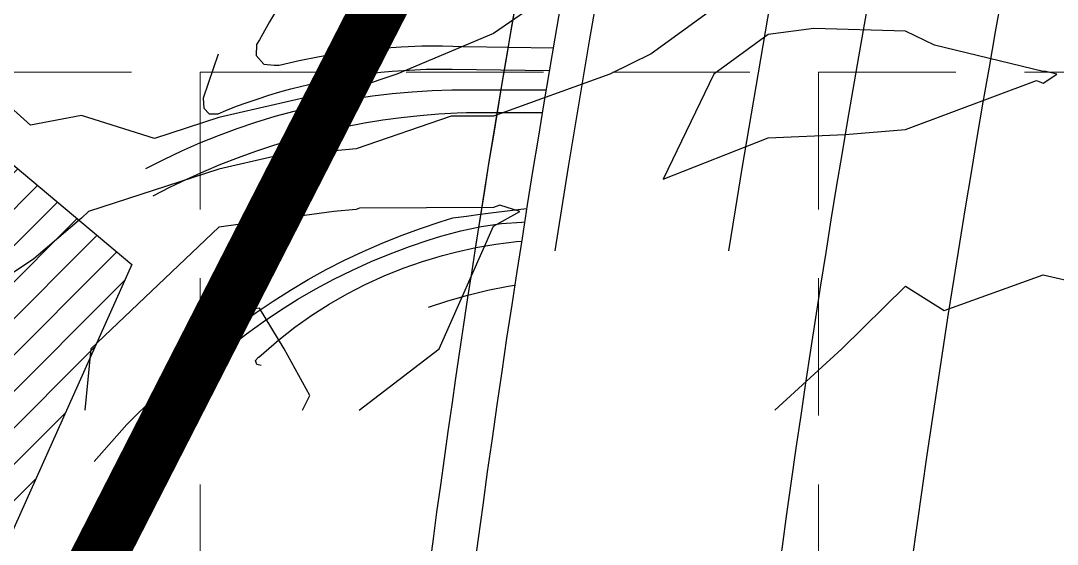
# Model space of a CAD drawing. Header units: inches. Extents: x 2468858 to 2474627, y 7110391 to 7114000.
# Drawn here: x 2473516.7 to 2473667.6, y 7112216.5 to 7112292.7 of the extents above; entities that cross this region are included whole.
import ezdxf

# ---------------------------------------------------------------- set-up
doc = ezdxf.new("R2010")
doc.units = ezdxf.units.IN
doc.header["$MEASUREMENT"] = 0
doc.linetypes.add('DASHED2', pattern=[0.625, 0.5, -0.125])
doc.linetypes.add('HIDDEN', pattern=[0.375, 0.25, -0.125])
for name, color, linetype in [('100-YR_FP', 150, 'DASHED2'), ('contours', 35, 'Continuous'), ('ex-pvmt', 7, 'Continuous'), ('ex-row', 1, 'Continuous'), ('FUTURE', 250, 'Continuous'), ('GRID', 254, 'HIDDEN'), ('LIMITS OF DISTUBANCE', 1, 'HIDDEN'), ('SODDED LOT', 2, 'Continuous')]:
    doc.layers.add(name, color=color, linetype=linetype)

msp = doc.modelspace()

# ---------------------------------------------------------------- hatches: boundary and pattern name
at = {"layer": 'SODDED LOT'}
h = msp.add_hatch(dxfattribs=at)
h.set_pattern_fill('ANSI31', color=256, scale=30, style=0)
h.set_pattern_definition([(45, (0, 0), (-2.6516504294, 2.6516504294), [])])
h.paths.add_polyline_path([(2473645.39, 7113690.66), (2473644.98, 7113704.58), (2473380.05, 7113706.22), (2473375.55, 7113692.3), (2473381.69, 7113694.76), (2473634.33, 7113693.94)])
h.paths.add_polyline_path([(2473661.81, 7113026.94), (2473687.47, 7113025.61), (2473728.46, 7113019.28), (2473771.12, 7113012.61), (2473800.78, 7113000.62), (2473816.11, 7112991.96), (2473817.62, 7112992.3), (2473826.58, 7112958.99), (2473778.33, 7112869.43), (2473754.23, 7112818.27), (2473704.86, 7112707.31), (2473675.95, 7112628.52), (2473649.37, 7112551.6), (2473609.35, 7112401.13), (2473621.99, 7112397.24), (2473660.24, 7112541.42), (2473686.99, 7112623.57), (2473721.05, 7112713.98), (2473756.54, 7112795.8), (2473776.21, 7112842.14), (2473803.69, 7112892.8), (2473821.26, 7112931.75), (2473838.19, 7112953.92), (2473843.82, 7112970.36), (2473841.57, 7112984.99), (2473834.36, 7112995.8), (2473821.75, 7113003.46), (2473803.51, 7113011.56), (2473780.76, 7113020.12), (2473754.18, 7113027.78), (2473717.91, 7113032.73), (2473683.75, 7113037.76), (2473675.22, 7113037.54), (2473668.46, 7113034.66), (2473663.02, 7113029.01)])
h.paths.add_polyline_path([(2473971.46, 7113199.84), (2473953.3, 7113211.94), (2473941.19, 7113192.09), (2473861.1, 7113065.57), (2473810.53, 7113087.5), (2473761.17, 7113101.51), (2473720.96, 7113106.99), (2473697.2, 7113110.44), (2473674.12, 7113113.74), (2473679.51, 7113105.34), (2473686.71, 7113099.95), (2473703.5, 7113097.55), (2473742.47, 7113092.16), (2473787.44, 7113083.17), (2473826.42, 7113069.98), (2473851, 7113058.59), (2473862.39, 7113053.19), (2473874.39, 7113053.49), (2473885.78, 7113058.29), (2473895.97, 7113069.68), (2473937.95, 7113137.71), (2473969.87, 7113198.61)])
h.paths.add_polyline_path([(2474189.42, 7113705.55), (2474212.71, 7113695.29), (2474173.05, 7113585.51), (2474125.46, 7113471.59), (2474078.44, 7113374.03), (2473995.24, 7113231.38), (2473980.72, 7113211.84), (2473961.73, 7113224.12), (2474019.25, 7113316.23), (2474060.01, 7113393.26), (2474123.11, 7113525), (2474155.5, 7113608.17)])
h.paths.add_polyline_path([(2472149.87, 7113580.61), (2472139.15, 7113587.25), (2472148.34, 7113599.5), (2472129.96, 7113617.37), (2472301.04, 7113620.95), (2472421.05, 7113670.47), (2472435.86, 7113657.7), (2472418.5, 7113656.68), (2472386.32, 7113644.43), (2472349.55, 7113630.65), (2472301.04, 7113613.8), (2472253.54, 7113608.18), (2472206.05, 7113607.67), (2472182.05, 7113606.65), (2472168.77, 7113602.57), (2472156, 7113590.31)])
h.paths.add_polyline_path([(2472770.94, 7113693.31), (2472783.83, 7113696.4), (2473029.19, 7113695.37), (2473046.2, 7113689.7), (2473045.68, 7113705.68), (2472771.46, 7113707.22)])
h.paths.add_polyline_path([(2472613.26, 7113048.11), (2472742.65, 7113047.89), (2472742.87, 7112984.1), (2472740.21, 7112975.02), (2472732.24, 7112966.82), (2472722.71, 7112964.61), (2472628.32, 7112964.83), (2472620.35, 7112967.71), (2472615.69, 7112974.13), (2472614.14, 7112982.33), (2472613.26, 7112995.17)])
h.paths.add_polyline_path([(2471336.5, 7111475.41), (2471335.53, 7111275.42), (2470491.66, 7111254.32), (2470479.59, 7111328.94), (2470466.02, 7111461.6), (2470553.43, 7111470.9), (2470638.4, 7111473.12)])
h.paths.add_polyline_path([(2473446.67, 7112356.48), (2473471.9, 7112308.47), (2473532.94, 7112257.21), (2473501.2, 7112186.43), (2473329.47, 7112103.43), (2473116.22, 7112035.9), (2473103.2, 7112106.69), (2473072.63, 7112126.65), (2472815.11, 7111934.94), (2472802.33, 7111780.66), (2472622.31, 7111675.22), (2472617.64, 7111803.67), (2472501.02, 7111721.1), (2472320.82, 7111594.38), (2472182.92, 7111519.02), (2472068.92, 7111484.1), (2471932.85, 7111463.88), (2471923.66, 7111337.05), (2471693.82, 7111327.86), (2471696.08, 7111477.57), (2471836.92, 7111477.57), (2471858.78, 7111468.52), (2471876.58, 7111467.89), (2471898.13, 7111477.88), (2471906.24, 7111490.37), (2471909.37, 7111504.1), (2471908.12, 7111517.84), (2471903.75, 7111528.77), (2471899.69, 7111538.75), (2471899.78, 7111997.71), (2471902.82, 7112006.8), (2471908.61, 7112013.14), (2471915.23, 7112016.45), (2471926.26, 7112016.45), (2472502.65, 7112016.18), (2472510.04, 7112014.97), (2472516.23, 7112010.27), (2472519.86, 7112006.24), (2472597.23, 7111900.26), (2472601.63, 7111894), (2472601.97, 7111890.79), (2472601.97, 7111885.88), (2472602.14, 7111880.64), (2472603.49, 7111873.53), (2472605.53, 7111864.06), (2472610.94, 7111855.26), (2472618.72, 7111847.65), (2472625.66, 7111842.74), (2472634.12, 7111839.53), (2472648.17, 7111837.16), (2472661.03, 7111839.36), (2472670.85, 7111843.93), (2472681.25, 7111852.18), (2472689.32, 7111863.68), (2472693.24, 7111876.13), (2472698.54, 7111882.82), (2472979.47, 7112088.66), (2473047.7, 7112135.28), (2473102.11, 7112161.18), (2473168.62, 7112185.36), (2473235.48, 7112199.35), (2473286.97, 7112219.37), (2473338.95, 7112250.36), (2473378.05, 7112286.58), (2473406.65, 7112322.33), (2473434.97, 7112369.64)])
h.paths.add_polyline_path([(2469394.72, 7112321.68), (2469408.62, 7112317.35), (2469404.61, 7112306.55), (2469398.28, 7112300.53), (2469390.56, 7112297.13), (2469383.91, 7112297.75), (2469371.4, 7112301.14), (2469261.63, 7112337.75), (2469252.63, 7112344.02), (2469246.91, 7112352.88), (2469243.9, 7112361.06), (2469244.31, 7112369.38), (2469247.04, 7112379.88), (2469254.13, 7112392.28), (2469258.63, 7112404.82), (2469259.86, 7112413.96), (2469268.32, 7112441.06), (2469285.1, 7112497.6), (2469297.51, 7112549.94), (2469306.04, 7112604.22), (2469344.05, 7112603.83), (2469331.64, 7112539.47), (2469306.04, 7112437.89), (2469285.48, 7112378.57), (2469297.12, 7112353.37)])
h.paths.add_polyline_path([(2469215.25, 7111699.11), (2469133.16, 7111698.8), (2469133.12, 7111837.42), (2469136.78, 7111854.07), (2469131.5, 7111869.1), (2469132.54, 7111935.15), (2469148.79, 7112051.43), (2469175.43, 7112146.92), (2469214.08, 7112259.79), (2469218.22, 7112266.73), (2469223.73, 7112271.92), (2469228.76, 7112275.22), (2469234.9, 7112277.11), (2469242.61, 7112277.42), (2469249.21, 7112276.01), (2469256.45, 7112274.12), (2469362.5, 7112239.2), (2469368.95, 7112235.11), (2469372.09, 7112231.49), (2469374.61, 7112225.05), (2469375.55, 7112217.02), (2469372.57, 7112206.8), (2469260.7, 7112244.71), (2469237.57, 7112231.81), (2469223.88, 7112159.46), (2469213.8, 7112077.45), (2469211.79, 7111997.38), (2469212.59, 7111919.31)])
edge = h.paths.add_edge_path()
edge.add_line((2469946.69, 7111538.54), (2469944.94, 7111523.5))
edge.add_line((2469944.94, 7111523.5), (2469929.5, 7111368.54))
edge.add_line((2469929.5, 7111368.54), (2469627.82, 7111363.41))
edge.add_line((2469627.82, 7111363.41), (2469640.14, 7111528.56))
edge.add_line((2469640.14, 7111528.56), (2469611.1, 7111528.96))
edge.add_line((2469611.1, 7111528.96), (2469563.64, 7111542.06))
edge.add_line((2469563.64, 7111542.06), (2469395.72, 7111608.85))
edge.add_line((2469395.72, 7111608.85), (2469312.31, 7111524.84))
edge.add_line((2469312.31, 7111524.84), (2469259.94, 7111580.22))
edge.add_line((2469259.94, 7111580.22), (2469329.02, 7111646.45))
edge.add_line((2469329.02, 7111646.45), (2469327.64, 7111656.69))
edge.add_line((2469327.64, 7111656.69), (2469327.34, 7111668.01))
edge.add_line((2469327.34, 7111668.01), (2469328.7, 7111676.32))
edge.add_line((2469328.7, 7111676.32), (2469331.57, 7111684.93))
edge.add_line((2469331.57, 7111684.93), (2469335.65, 7111692.02))
edge.add_line((2469335.65, 7111692.02), (2469336.86, 7111699.72))
edge.add_line((2469336.86, 7111699.72), (2469350.6, 7111699.88))
edge.add_line((2469350.6, 7111699.88), (2469349.09, 7111695.19))
edge.add_line((2469349.09, 7111695.19), (2469344.26, 7111688.25))
edge.add_line((2469344.26, 7111688.25), (2469339.88, 7111679.79))
edge.add_arc((2469382.62, 7111662.98), 45.93, 158.5343, 290.6104)
edge.add_arc((2469402.89, 7111601.9), 18.55, 61.3608, 102.7575, ccw=False)
edge.add_line((2469411.78, 7111618.18), (2469554, 7111560.87))
edge.add_line((2469554, 7111560.87), (2469580.43, 7111552.5))
edge.add_line((2469580.43, 7111552.5), (2469597.93, 7111547.75))
edge.add_line((2469597.93, 7111547.75), (2469618.84, 7111543.76))
edge.add_line((2469618.84, 7111543.76), (2469652.78, 7111539.88))
edge.add_line((2469652.78, 7111539.88), (2469703, 7111539.88))
edge.add_line((2469703, 7111539.88), (2469903.74, 7111540.59))
edge.add_line((2469903.74, 7111540.59), (2469929.65, 7111539.77))
edge.add_line((2469929.65, 7111539.77), (2469946.69, 7111538.54))

# ---------------------------------------------------------------- linework, layer by layer
at = {"layer": '100-YR_FP'}
msp.add_spline([(2471066.29, 7111427.95), (2471094.25, 7111429.27), (2471123.57, 7111433.41), (2471151.39, 7111439.94), (2471180.1, 7111446.12), (2471208.06, 7111450.27), (2471235.46, 7111452.91), (2471261.88, 7111454.35), (2471292.83, 7111454.27), (2471306.75, 7111453.06), (2471319.9, 7111450.02), (2471329.9, 7111441.98), (2471331.86, 7111426.14), (2471330.11, 7111411.74), (2471326.52, 7111383.47), (2471325.79, 7111368.7), (2471327.52, 7111350.31), (2471332.2, 7111338.66), (2471341.31, 7111330.38), (2471358.47, 7111325.6), (2471370.3, 7111325.06), (2471385.18, 7111325.68), (2471414.82, 7111327.71), (2471430.99, 7111328.03), (2471458.65, 7111327.54), (2471486.6, 7111326.65), (2471528.52, 7111325.35), (2471556.83, 7111324.64), (2471585.87, 7111324.13), (2471624.64, 7111324.02), (2471653.04, 7111324.72), (2471680.9, 7111327.36), (2471692.66, 7111330.62), (2471698.98, 7111335.75), (2471700.04, 7111340.57), (2471698.87, 7111369.91), (2471698.86, 7111384.91), (2471699.17, 7111399.27), (2471700.39, 7111413.56), (2471702.66, 7111425.4), (2471707.9, 7111438.87), (2471715.79, 7111448.54), (2471724.8, 7111454.16), (2471732.39, 7111456.96), (2471758.74, 7111456.93), (2471787.52, 7111456.93), (2471816.96, 7111456.93), (2471831.78, 7111456.93), (2471846.55, 7111452.61), (2471861.36, 7111448.29), (2471872.78, 7111447.43), (2471887.47, 7111449.16), (2471905.58, 7111456.93), (2471920.16, 7111457.8), (2471934.78, 7111456.93), (2471948.71, 7111459.52), (2471977.66, 7111461.25), (2471992.24, 7111462.98), (2472006.08, 7111466.43), (2472049.62, 7111472.48), (2472078.51, 7111478.53), (2472119.79, 7111488.89), (2472173.48, 7111508.04), (2472219.34, 7111526.18), (2472271.2, 7111550.37), (2472310.96, 7111575.42), (2472351.58, 7111600.47), (2472387.88, 7111623.79), (2472425.05, 7111649.71), (2472449.25, 7111670.44), (2472478.98, 7111692.43), (2472517.87, 7111717.48), (2472553.31, 7111743.4), (2472591.34, 7111771.04), (2472625.05, 7111797.82), (2472636.29, 7111804.73), (2472640.84, 7111809.62), (2472643.61, 7111812.94), (2472644.93, 7111814.23), (2472648.59, 7111813.97), (2472653.25, 7111813.81), (2472660.21, 7111813.57), (2472663.76, 7111813.89), (2472683.82, 7111823.73), (2472694.2, 7111834.1), (2472702.84, 7111844.47), (2472708.29, 7111854.83), (2472722.1, 7111864.99), (2472735.06, 7111871.01), (2472761.4, 7111885.06), (2472785.98, 7111900.49), (2472797.57, 7111909.09), (2472819.24, 7111928.45), (2472829.56, 7111938.92), (2472839.76, 7111949.67), (2472849.88, 7111960.48), (2472869.49, 7111977.87), (2472883.78, 7111988.23), (2472895.01, 7111996.87), (2472911.43, 7112008.97), (2472920.08, 7112017.6), (2472932.18, 7112028.35), (2472940.82, 7112036.16), (2472950.33, 7112040.06), (2472973.67, 7112055.61), (2472985.77, 7112063.39), (2472997, 7112072.03), (2473008.24, 7112079.8), (2473018.61, 7112083.25), (2473025.53, 7112082.39), (2473031.58, 7112083.25), (2473039.69, 7112085.23), (2473044.87, 7112083.85), (2473052.07, 7112083.23), (2473056.49, 7112083.67), (2473069.87, 7112089.65), (2473082.85, 7112096.76), (2473095.66, 7112104.21), (2473103.29, 7112108.16), (2473106.82, 7112109.44), (2473116.01, 7112110.08), (2473122.38, 7112108.28), (2473131.06, 7112102.74), (2473141.9, 7112092.65), (2473150.95, 7112085.7), (2473158.16, 7112082.87), (2473163.9, 7112081.94), (2473166.86, 7112081.79), (2473174.06, 7112083.48), (2473175.78, 7112084.67), (2473180.55, 7112089.17), (2473182.05, 7112090.23), (2473195.75, 7112095.87), (2473205.15, 7112100.08), (2473211.69, 7112104.2), (2473221.66, 7112111.85), (2473225.21, 7112113.9), (2473233.48, 7112116.57), (2473247.48, 7112117.5), (2473262.46, 7112117.27), (2473266.83, 7112117.23), (2473286.2, 7112119.07), (2473294.69, 7112122.29), (2473305.47, 7112132.84), (2473308.13, 7112138.3), (2473311.2, 7112148.26), (2473313.7, 7112162.59), (2473315.25, 7112177.37), (2473316.42, 7112192.24), (2473317.54, 7112206.73), (2473319.35, 7112210.52), (2473328.05, 7112218.25), (2473335.78, 7112224.04), (2473344.47, 7112230.8), (2473354.13, 7112236.6), (2473372.49, 7112253.01), (2473387.95, 7112267.49), (2473400.51, 7112280.05), (2473410.17, 7112291.75), (2473420.8, 7112306.23), (2473432.39, 7112322.65), (2473443.98, 7112340.99), (2473448.81, 7112349.68), (2473457.51, 7112367.06), (2473462.34, 7112374.79), (2473468.14, 7112381.55), (2473481.66, 7112385.41), (2473499.05, 7112382.51), (2473513.55, 7112380.58), (2473524.17, 7112377.68), (2473533.83, 7112374.79), (2473544.46, 7112373.82), (2473592.73, 7112352.75), (2473604.07, 7112348.97), (2473618.25, 7112346.14), (2473644.7, 7112343.3), (2473661.71, 7112344.25), (2473674, 7112350.86), (2473682.5, 7112356.53), (2473694.79, 7112361.25), (2473706.12, 7112363.14), (2473715.57, 7112363.14), (2473728.8, 7112365.97), (2473735.42, 7112373.53), (2473750.54, 7112391.47), (2473758.1, 7112401.86), (2473765.65, 7112420.74), (2473774.25, 7112428.84), (2473798.02, 7112438.34), (2473810.7, 7112444.68), (2473823.37, 7112449.43), (2473837.63, 7112452.6), (2473866.15, 7112457.35), (2473882, 7112462.1)], degree=3, dxfattribs=at)
at = {"layer": 'contours'}
for p, q in [((2473604.71, 7112304.08, 590), (2473585.57, 7112290.86, 590)), ((2473625.57, 7112300.27, 589), (2473608.5, 7112287.87, 589)), ((2473554.5, 7112295.12, 589), (2473552.98, 7112292.53, 589)), ((2473552.98, 7112292.53, 589), (2473551.49, 7112289.93, 589)), ((2473585.57, 7112290.86, 590), (2473571.52, 7112284.94, 590)), ((2473625.57, 7112290.7, 588), (2473617.64, 7112284.94, 588)), ((2473632.22, 7112291.58, 588), (2473625.57, 7112290.7, 588)), ((2473645.57, 7112291.17, 588), (2473632.22, 7112291.58, 588)), ((2473649.78, 7112289.15, 588), (2473645.57, 7112291.17, 588)), ((2473551.09, 7112289.23, 589), (2473551.04, 7112287.66, 588.69)), ((2473551.49, 7112289.93, 589), (2473551.09, 7112289.23, 589)), ((2473569.16, 7112288.72, 588.55), (2473572.15, 7112288.92, 588.66)), ((2473572.15, 7112288.92, 588.66), (2473575.15, 7112289.03, 588.77)), ((2473575.15, 7112289.03, 588.77), (2473578.15, 7112289.03, 588.88)), ((2473578.15, 7112289.03, 588.88), (2473581.15, 7112288.94, 588.99)), ((2473581.15, 7112288.94, 588.99), (2473581.33, 7112288.93, 589)), ((2473581.33, 7112288.93, 589), (2473594.26, 7112288.75, 589)), ((2473665.57, 7112285.33, 588), (2473649.78, 7112289.15, 588)), ((2473545.48, 7112287.83, 588), (2473543.31, 7112281.45, 588)), ((2473551.04, 7112287.66, 588.69), (2473552.12, 7112286.4, 588.39)), ((2473557.3, 7112286.93, 588.11), (2473560.24, 7112287.52, 588.22)), ((2473560.24, 7112287.52, 588.22), (2473563.2, 7112288.02, 588.33)), ((2473563.2, 7112288.02, 588.33), (2473566.18, 7112288.42, 588.44)), ((2473566.18, 7112288.42, 588.44), (2473569.16, 7112288.72, 588.55)), ((2473608.5, 7112287.87, 589), (2473605.57, 7112286.45, 589)), ((2473552.12, 7112286.4, 588.39), (2473553.63, 7112286.22, 588.08)), ((2473553.63, 7112286.22, 588.08), (2473554.38, 7112286.24, 588)), ((2473554.38, 7112286.24, 588), (2473557.3, 7112286.93, 588.11)), ((2473605.57, 7112286.45, 589), (2473602.49, 7112284.94, 589)), ((2473518.15, 7112277.51, 590), (2473509.84, 7112284.94, 590)), ((2473562.57, 7112284.25, 588), (2473564.21, 7112284.53, 588)), ((2473564.21, 7112284.53, 588), (2473565.85, 7112284.79, 588)), ((2473571.52, 7112284.94, 590), (2473565.57, 7112282.92, 590)), ((2473565.85, 7112284.79, 588), (2473567.5, 7112285.01, 588)), ((2473567.5, 7112285.01, 588), (2473569.15, 7112285.2, 588)), ((2473569.15, 7112285.2, 588), (2473570.81, 7112285.35, 588)), ((2473570.81, 7112285.35, 588), (2473572.47, 7112285.48, 588)), ((2473572.47, 7112285.48, 588), (2473574.13, 7112285.57, 588)), ((2473574.13, 7112285.57, 588), (2473575.79, 7112285.63, 588)), ((2473575.79, 7112285.63, 588), (2473577.46, 7112285.65, 588)), ((2473577.46, 7112285.65, 588), (2473579.12, 7112285.65, 588)), ((2473579.12, 7112285.65, 588), (2473579.53, 7112285.64, 588)), ((2473579.53, 7112285.64, 588), (2473593.7, 7112285.45, 588)), ((2473602.49, 7112284.94, 589), (2473585.57, 7112278.83, 589)), ((2473617.64, 7112284.94, 588), (2473610.28, 7112269.64, 588)), ((2473665.97, 7112285.33, 588), (2473665.57, 7112285.33, 588)), ((2473665.57, 7112283.64, 588), (2473667.57, 7112284.94, 588)), ((2473667.57, 7112284.94, 588), (2473665.97, 7112285.33, 588)), ((2473554.47, 7112282.34, 588), (2473556.07, 7112282.79, 588)), ((2473556.07, 7112282.79, 588), (2473557.69, 7112283.2, 588)), ((2473557.69, 7112283.2, 588), (2473559.31, 7112283.58, 588)), ((2473559.31, 7112283.58, 588), (2473560.93, 7112283.93, 588)), ((2473560.93, 7112283.93, 588), (2473562.57, 7112284.25, 588)), ((2473565.57, 7112282.92, 590), (2473563.34, 7112282.71, 590)), ((2473645.57, 7112276.88, 588), (2473664.61, 7112283.98, 588)), ((2473664.61, 7112283.98, 588), (2473665.57, 7112283.64, 588)), ((2473543.31, 7112281.45, 588), (2473543.4, 7112279.99, 588)), ((2473563.34, 7112282.71, 590), (2473545.57, 7112278.61, 590)), ((2473549.72, 7112280.82, 588), (2473551.29, 7112281.36, 588)), ((2473551.29, 7112281.36, 588), (2473552.88, 7112281.87, 588)), ((2473552.88, 7112281.87, 588), (2473554.47, 7112282.34, 588)), ((2473562.23, 7112280.83, 587), (2473565.08, 7112281.35, 587)), ((2473565.08, 7112281.35, 587), (2473567.95, 7112281.77, 587)), ((2473567.95, 7112281.77, 587), (2473570.83, 7112282.12, 587)), ((2473570.83, 7112282.12, 587), (2473573.72, 7112282.37, 587)), ((2473573.72, 7112282.37, 587), (2473576.62, 7112282.55, 587)), ((2473576.62, 7112282.55, 587), (2473579.52, 7112282.63, 587)), ((2473579.52, 7112282.63, 587), (2473581.03, 7112282.65, 587)), ((2473581.03, 7112282.65, 587), (2473593.23, 7112282.65, 587)), ((2473543.4, 7112279.99, 588), (2473544.16, 7112279.16, 588)), ((2473546.6, 7112279.65, 588), (2473548.15, 7112280.25, 588)), ((2473548.15, 7112280.25, 588), (2473549.72, 7112280.82, 588)), ((2473556.57, 7112279.56, 587), (2473559.39, 7112280.24, 587)), ((2473559.39, 7112280.24, 587), (2473562.23, 7112280.83, 587)), ((2473525.57, 7112278.91, 590), (2473518.15, 7112277.51, 590)), ((2473536.2, 7112275.56, 590), (2473525.57, 7112278.91, 590)), ((2473545.57, 7112278.61, 590), (2473536.2, 7112275.56, 590)), ((2473544.16, 7112279.16, 588), (2473545.51, 7112279.13, 588)), ((2473545.51, 7112279.13, 588), (2473546.6, 7112279.65, 588)), ((2473550.99, 7112277.95, 587), (2473553.77, 7112278.8, 587)), ((2473553.77, 7112278.8, 587), (2473556.57, 7112279.56, 587)), ((2473579.43, 7112278.79, 589), (2473565.57, 7112274.08, 589)), ((2473566.77, 7112277.83, 586), (2473569.45, 7112278.26, 586)), ((2473569.45, 7112278.26, 586), (2473572.15, 7112278.63, 586)), ((2473572.15, 7112278.63, 586), (2473574.85, 7112278.93, 586)), ((2473574.85, 7112278.93, 586), (2473577.56, 7112279.15, 586)), ((2473577.56, 7112279.15, 586), (2473580.27, 7112279.31, 586)), ((2473585.57, 7112278.83, 589), (2473579.43, 7112278.79, 589)), ((2473580.27, 7112279.31, 586), (2473581.63, 7112279.36, 586)), ((2473581.63, 7112279.36, 586), (2473592.68, 7112279.36, 586)), ((2473545.52, 7112276.02, 587), (2473548.25, 7112277.03, 587)), ((2473548.25, 7112277.03, 587), (2473550.99, 7112277.95, 587)), ((2473558.8, 7112276.1, 586), (2473561.44, 7112276.74, 586)), ((2473561.44, 7112276.74, 586), (2473564.09, 7112277.32, 586)), ((2473564.09, 7112277.32, 586), (2473566.77, 7112277.83, 586)), ((2473636.77, 7112276.13, 588), (2473645.57, 7112276.88, 588)), ((2473542.83, 7112274.94, 587), (2473545.52, 7112276.02, 587)), ((2473553.57, 7112274.59, 586), (2473556.17, 7112275.38, 586)), ((2473556.17, 7112275.38, 586), (2473558.8, 7112276.1, 586)), ((2473610.28, 7112269.64, 588), (2473625.57, 7112275.66, 588)), ((2473625.57, 7112275.66, 588), (2473636.77, 7112276.13, 588)), ((2473537.56, 7112272.53, 587), (2473540.18, 7112273.77, 587)), ((2473540.18, 7112273.77, 587), (2473542.83, 7112274.94, 587)), ((2473548.43, 7112272.82, 586), (2473550.99, 7112273.74, 586)), ((2473550.99, 7112273.74, 586), (2473553.57, 7112274.59, 586)), ((2473565.57, 7112274.08, 589), (2473553.58, 7112272.94, 589)), ((2473534.97, 7112271.21, 587), (2473537.56, 7112272.53, 587)), ((2473553.58, 7112272.94, 589), (2473545.57, 7112271.1, 589)), ((2473545.89, 7112271.83, 586), (2473548.43, 7112272.82, 586)), ((2473545.57, 7112271.1, 589), (2473526.62, 7112264.94, 589)), ((2473540.91, 7112269.66, 586), (2473543.38, 7112270.78, 586)), ((2473543.38, 7112270.78, 586), (2473545.89, 7112271.83, 586)), ((2473538.46, 7112268.48, 586), (2473540.91, 7112269.66, 586)), ((2473536.04, 7112267.23, 586), (2473538.46, 7112268.48, 586)), ((2473526.62, 7112264.94, 589), (2473525.57, 7112263.98, 589)), ((2473562.32, 7112264.94, 588), (2473545.57, 7112262.67, 588)), ((2473565.57, 7112265.25, 588), (2473562.32, 7112264.94, 588)), ((2473566.04, 7112265.41, 588), (2473565.57, 7112265.25, 588)), ((2473585.57, 7112265.52, 588), (2473566.04, 7112265.41, 588)), ((2473583.61, 7112264.54, 587), (2473585.59, 7112264.79, 587)), ((2473586.48, 7112265.85, 588), (2473585.57, 7112265.52, 588)), ((2473585.57, 7112262.8, 588), (2473589.39, 7112264.94, 588)), ((2473585.59, 7112264.79, 587), (2473587.57, 7112265.05, 587)), ((2473589.39, 7112264.94, 588), (2473586.48, 7112265.85, 588)), ((2473587.57, 7112265.05, 587), (2473589.56, 7112265.3, 587)), ((2473589.56, 7112265.3, 587), (2473590.41, 7112265.4, 587)), ((2473525.57, 7112263.98, 589), (2473518.66, 7112258.03, 589)), ((2473574.96, 7112262.49, 587), (2473577.8, 7112263.44, 587)), ((2473577.8, 7112263.44, 587), (2473579.64, 7112264, 587)), ((2473579.64, 7112264, 587), (2473581.63, 7112264.27, 587)), ((2473581.63, 7112264.27, 587), (2473583.61, 7112264.54, 587)), ((2473583.75, 7112262.74, 588), (2473586.72, 7112263.17, 588)), ((2473586.72, 7112263.17, 588), (2473589.71, 7112263.41, 588)), ((2473589.71, 7112263.41, 588), (2473590.09, 7112263.42, 588)), ((2473545.57, 7112262.67, 588), (2473526.93, 7112244.94, 588)), ((2473572.14, 7112261.45, 587), (2473574.96, 7112262.49, 587)), ((2473577.64, 7112244.94, 588), (2473585.57, 7112262.8, 588)), ((2473577.92, 7112261.34, 588), (2473580.82, 7112262.13, 588)), ((2473580.82, 7112262.13, 588), (2473583.75, 7112262.74, 588)), ((2473566.61, 7112259.13, 587), (2473569.36, 7112260.33, 587)), ((2473569.36, 7112260.33, 587), (2473572.14, 7112261.45, 587)), ((2473573.33, 7112259.85, 588), (2473576.18, 7112260.81, 588)), ((2473576.18, 7112260.81, 588), (2473577.92, 7112261.34, 588)), ((2473582.98, 7112259.68, 589), (2473585.93, 7112260.19, 589)), ((2473585.93, 7112260.19, 589), (2473588.91, 7112260.56, 589)), ((2473588.91, 7112260.56, 589), (2473589.65, 7112260.61, 589)), ((2473563.9, 7112257.84, 587), (2473566.61, 7112259.13, 587)), ((2473567.75, 7112257.65, 588), (2473570.53, 7112258.79, 588)), ((2473570.53, 7112258.79, 588), (2473573.33, 7112259.85, 588)), ((2473578.13, 7112258.53, 589), (2473580.05, 7112259.02, 589)), ((2473580.05, 7112259.02, 589), (2473582.98, 7112259.68, 589)), ((2473518.66, 7112258.03, 589), (2473505.57, 7112249.34, 589)), ((2473561.23, 7112256.48, 587), (2473563.9, 7112257.84, 587)), ((2473565.02, 7112256.41, 588), (2473567.75, 7112257.65, 588)), ((2473572.42, 7112256.68, 589), (2473575.25, 7112257.67, 589)), ((2473575.25, 7112257.67, 589), (2473578.13, 7112258.53, 589)), ((2473558.6, 7112255.03, 587), (2473561.23, 7112256.48, 587)), ((2473562.33, 7112255.08, 588), (2473565.02, 7112256.41, 588)), ((2473569.64, 7112255.56, 589), (2473572.42, 7112256.68, 589)), ((2473651.16, 7112250.52, 589), (2473665.57, 7112255.72, 589)), ((2473665.57, 7112255.72, 589), (2473674.35, 7112253.71, 589)), ((2473556.02, 7112253.51, 587), (2473558.6, 7112255.03, 587)), ((2473559.69, 7112253.67, 588), (2473562.33, 7112255.08, 588)), ((2473564.25, 7112252.94, 589), (2473566.91, 7112254.32, 589)), ((2473566.91, 7112254.32, 589), (2473569.64, 7112255.56, 589)), ((2473587.68, 7112254.08, 589), (2473588.66, 7112254.23, 589)), ((2473553.48, 7112251.9, 587), (2473556.02, 7112253.51, 587)), ((2473557.09, 7112252.16, 588), (2473559.69, 7112253.67, 588)), ((2473561.65, 7112251.45, 589), (2473564.25, 7112252.94, 589)), ((2473578.94, 7112251.96, 589), (2473581.83, 7112252.78, 589)), ((2473581.83, 7112252.78, 589), (2473584.74, 7112253.49, 589)), ((2473584.74, 7112253.49, 589), (2473587.68, 7112254.08, 589)), ((2473636.29, 7112244.94, 589), (2473645.57, 7112254.08, 589)), ((2473645.57, 7112254.08, 589), (2473651.16, 7112250.52, 589)), ((2473551, 7112250.22, 587), (2473553.48, 7112251.9, 587)), ((2473554.55, 7112250.57, 588), (2473557.09, 7112252.16, 588)), ((2473559.12, 7112249.83, 589), (2473561.65, 7112251.45, 589)), ((2473576.09, 7112251.02, 589), (2473578.94, 7112251.96, 589)), ((2473545.57, 7112250.06, 587), (2473540.19, 7112244.94, 587)), ((2473551.5, 7112250.86, 587), (2473545.57, 7112250.06, 587)), ((2473548.56, 7112248.47, 587), (2473551, 7112250.22, 587)), ((2473555.11, 7112244.94, 587), (2473551.5, 7112250.86, 587)), ((2473552.05, 7112248.9, 588), (2473554.55, 7112250.57, 588)), ((2473556.67, 7112248.1, 589), (2473559.12, 7112249.83, 589)), ((2473546.18, 7112246.65, 587), (2473548.56, 7112248.47, 587)), ((2473549.62, 7112247.15, 588), (2473552.05, 7112248.9, 588)), ((2473554.3, 7112246.25, 589), (2473556.67, 7112248.1, 589)), ((2473536.44, 7112238.18, 587), (2473546.18, 7112246.65, 587)), ((2473547.25, 7112245.31, 588), (2473549.62, 7112247.15, 588)), ((2473544.93, 7112243.4, 588), (2473547.25, 7112245.31, 588)), ((2473551.4, 7112243.74, 589), (2473554.3, 7112246.25, 589)), ((2473526.93, 7112244.94, 588), (2473526.08, 7112236.03, 588)), ((2473540.19, 7112244.94, 587), (2473539.62, 7112238.99, 587)), ((2473550.92, 7112243.27, 589), (2473551.36, 7112243.73, 589)), ((2473551.36, 7112243.73, 589), (2473551.4, 7112243.74, 589)), ((2473558.81, 7112238.17, 587), (2473555.11, 7112244.94, 587)), ((2473566, 7112236.03, 588), (2473577.64, 7112244.94, 588)), ((2473626.52, 7112236.03, 589), (2473636.29, 7112244.94, 589)), ((2473542.69, 7112241.42, 588), (2473544.93, 7112243.4, 588)), ((2473551.11, 7112242.66, 589), (2473550.92, 7112243.27, 589)), ((2473551.74, 7112242.54, 589), (2473551.11, 7112242.66, 589)), ((2473535.22, 7112234.32, 588), (2473542.69, 7112241.42, 588)), ((2473532.21, 7112233.95, 587), (2473536.44, 7112238.18, 587)), ((2473539.62, 7112238.99, 587), (2473538.87, 7112236.03, 587)), ((2473557.78, 7112236.03, 587), (2473558.81, 7112238.17, 587)), ((2473527.44, 7112228.56, 587), (2473532.21, 7112233.95, 587)), ((2473534.87, 7112233.91, 588), (2473535.16, 7112234.29, 588)), ((2473535.03, 7112233.46, 588), (2473534.87, 7112233.91, 588)), ((2473535.5, 7112233.35, 588), (2473535.03, 7112233.46, 588)), ((2473535.16, 7112234.29, 588), (2473535.22, 7112234.32, 588))]:
    msp.add_line(p, q, dxfattribs=at)
at = {"layer": 'ex-pvmt'}
for radius, start, end in [(1990.89, 166.91585, 176.48927), (2053.89, 168.05438, 176.8241), (2009.89, 168.05438, 176.8241)]:
    msp.add_arc((2475618.71, 7111942.22), radius, start, end, dxfattribs=at)
at = {"layer": 'ex-row', "color": 7}
msp.add_arc((2475618.71, 7111942.22), 2060.39, 167.17304, 181.20896, dxfattribs=at)
at = {"layer": 'FUTURE', "color": 7}
for radius, end in [(2060, 171.14876), (2048.5, 171.09867), (2023.5, 170.98778)]:
    msp.add_arc((2475618.32, 7111942.24), radius, 160.01543, end, dxfattribs=at)
at = {"layer": 'GRID', "color": 252, "linetype": 'HIDDEN', "lineweight": 0, "ltscale": 80}
for p, q in [((2473542.87, 7113905.23), (2473542.87, 7110754.83)), ((2473632.87, 7113905.23), (2473632.87, 7110754.83)), ((2468952.87, 7112285.23), (2474532.87, 7112285.23))]:
    msp.add_line(p, q, dxfattribs=at)
at = {"layer": 'LIMITS OF DISTUBANCE', "ltscale": 300, "const_width": 8}
msp.add_lwpolyline([(2473069.79, 7112116.85), (2473098.7, 7112104.46), (2473112, 7112032.91), (2473122.1, 7112031.53), (2473376.78, 7112117.04), (2473511.77, 7112182.76), (2473619.77, 7112393.99), (2473637.35, 7112436.45), (2473668.2, 7112544.82, -0.048944), (2473774.07, 7112813.7), (2474039.44, 7113289.14, 0.04866), (2474233.07, 7113740.7), (2472501.01, 7113744.24)], format="xyb", dxfattribs=at)
at = {"layer": 'SODDED LOT'}
msp.add_lwpolyline([(2473047.7, 7112135.28), (2473102.11, 7112161.18), (2473168.62, 7112185.36), (2473235.48, 7112199.35), (2473286.97, 7112219.37), (2473338.95, 7112250.36), (2473378.05, 7112286.58), (2473406.65, 7112322.33), (2473434.97, 7112369.64), (2473446.67, 7112356.48), (2473471.9, 7112308.47), (2473532.94, 7112257.21), (2473501.2, 7112186.43), (2473329.47, 7112103.43), (2473116.22, 7112035.9), (2473103.2, 7112106.69), (2473072.63, 7112126.65)], dxfattribs=at)

doc.saveas('drawing.dxf')
